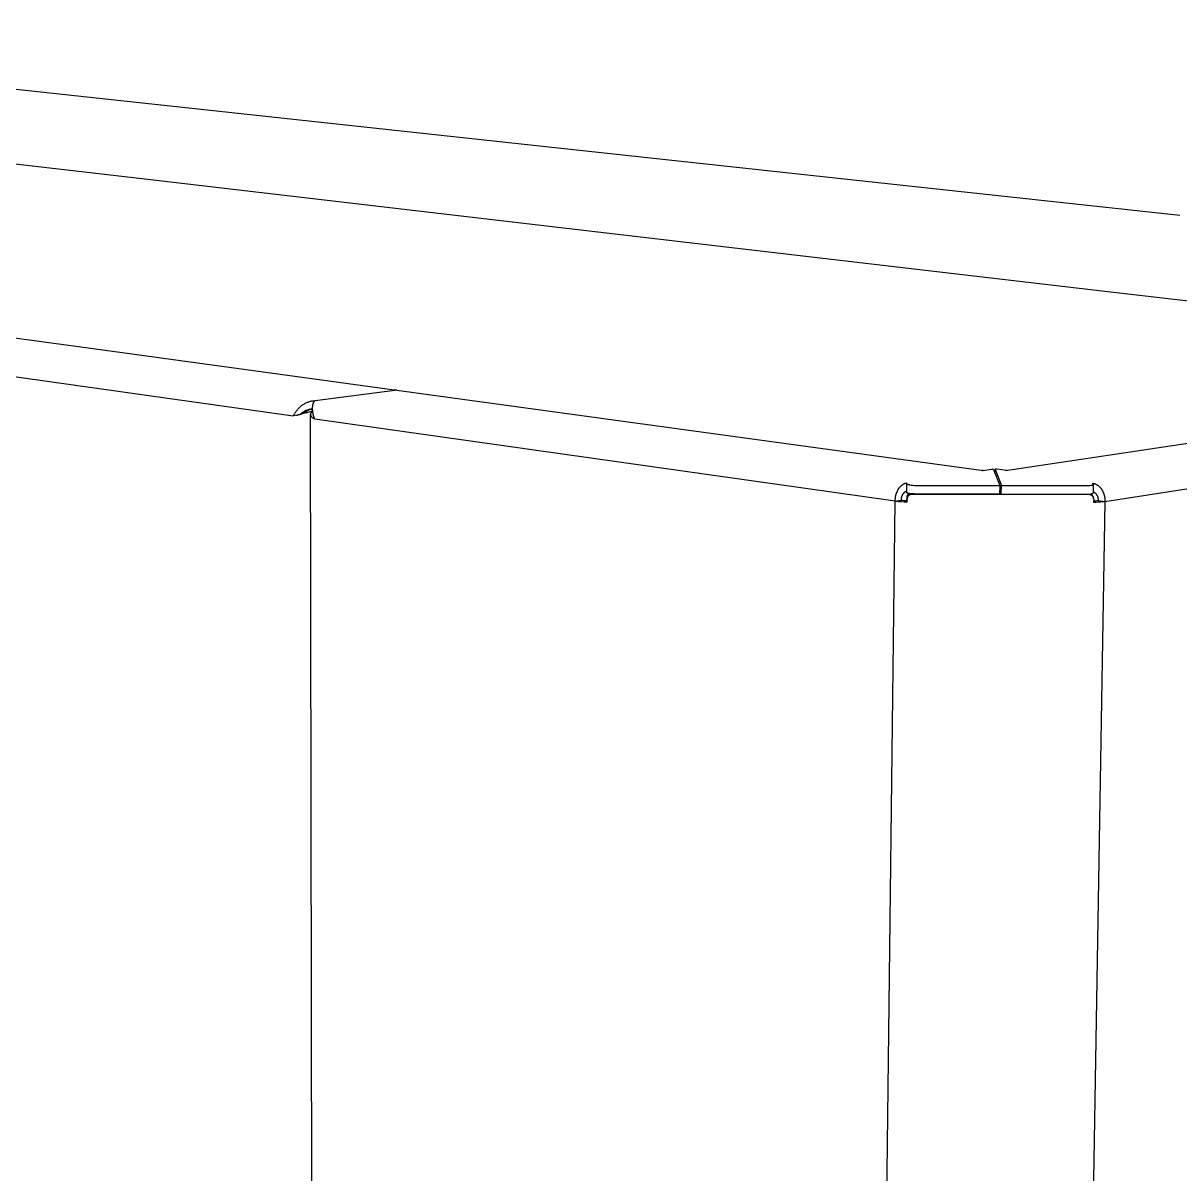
# Model space of a CAD drawing. Header units: millimetres. Extents: x -1893 to 2799, y -925 to 2353.
# Drawn here: x -327.8 to 74.4, y 166.7 to 566.7 of the extents above; entities that cross this region are included whole.
import ezdxf

# ---------------------------------------------------------------- set-up
doc = ezdxf.new("R2010")
doc.units = ezdxf.units.MM
doc.header["$MEASUREMENT"] = 0
doc.layers.add('Domyślny', color=7, linetype='Continuous', true_color=0x000000)
doc.layers.add('Utwórz2D linie widoczne', color=7, linetype='Continuous', true_color=0x000000)

msp = doc.modelspace()

# ---------------------------------------------------------------- linework, layer by layer
at = {"layer": 'Domyślny'}
for p, q in [((-998.04, 538.09), (-233.86, 430.13)), ((48.37, 400.46), (394.15, 454.16)), ((-24.59, 400.57), (-226.38, 429.08)), ((-31.87, -202.56), (-24.59, 400.57)), ((48.37, 400.46), (38.15, -202.81))]:
    msp.add_line(p, q, dxfattribs=at)
at = {"layer": 'Utwórz2D linie widoczne'}
for p, q in [((-542.79, 566.69), (-264.86, 536.65)), ((-287.48, 512.65), (-564.72, 545.01)), ((-264.86, 536.65), (74.41, 499.99)), ((51.3, 473.1), (-287.48, 512.65)), ((-638.24, 499.36), (-302.59, 453.44)), ((135.4, 463.29), (51.3, 473.1)), ((13.78, 411.2), (358.04, 462.85)), ((-302.59, 453.44), (-197.88, 439.12)), ((-226.26, 435.47), (-198.57, 439.12)), ((-198.48, 439.13), (-198.57, 439.12)), ((-198.39, 439.13), (-198.48, 439.13)), ((-198.3, 439.14), (-198.39, 439.13)), ((-198.21, 439.14), (-198.3, 439.14)), ((-198.12, 439.14), (-198.21, 439.14)), ((-198.03, 439.13), (-198.12, 439.14)), ((-197.94, 439.13), (-198.03, 439.13)), ((-197.85, 439.12), (-197.94, 439.13)), ((-197.85, 439.12), (6.16, 411.21)), ((-230.18, 434.27), (-229.95, 434.41)), ((-229.95, 434.41), (-229.7, 434.55)), ((-229.7, 434.55), (-229.46, 434.67)), ((-229.46, 434.67), (-229.2, 434.79)), ((-229.2, 434.79), (-228.95, 434.89)), ((-228.95, 434.89), (-228.69, 434.99)), ((-228.69, 434.99), (-228.43, 435.08)), ((-228.43, 435.08), (-228.17, 435.16)), ((-228.17, 435.16), (-227.9, 435.23)), ((-227.9, 435.23), (-227.63, 435.3)), ((-227.63, 435.3), (-227.36, 435.35)), ((-227.36, 435.35), (-227.08, 435.39)), ((-227.08, 435.39), (-226.81, 435.43)), ((-227.03, 434), (-226.81, 434.74)), ((-226.81, 435.43), (-226.54, 435.45)), ((-226.81, 434.74), (-226.78, 434.8)), ((-226.78, 434.8), (-226.75, 434.87)), ((-226.75, 434.87), (-226.71, 434.93)), ((-226.71, 434.93), (-226.68, 434.99)), ((-226.68, 434.99), (-226.65, 435.05)), ((-226.65, 435.05), (-226.62, 435.09)), ((-226.62, 435.09), (-226.6, 435.13)), ((-226.6, 435.13), (-226.57, 435.17)), ((-226.57, 435.17), (-226.55, 435.2)), ((-226.55, 435.2), (-226.26, 435.47)), ((-226.54, 435.45), (-226.26, 435.47)), ((-232.49, 430.4), (-233.86, 430.13)), ((-233.86, 430.13), (-233.74, 430.39)), ((-233.74, 430.39), (-233.61, 430.63)), ((-233.61, 430.63), (-233.47, 430.88)), ((-233.47, 430.88), (-233.32, 431.12)), ((-233.16, 431.37), (-233.32, 431.12)), ((-232.99, 431.61), (-233.16, 431.37)), ((-232.82, 431.85), (-232.99, 431.61)), ((-232.64, 432.09), (-232.82, 431.85)), ((-232.75, 430.37), (-232.44, 430.43)), ((-232.64, 432.09), (-232.44, 432.32)), ((-231.13, 430.71), (-232.49, 430.4)), ((-232.44, 432.32), (-232.24, 432.55)), ((-232.44, 430.43), (-232.13, 430.51)), ((-232.24, 432.55), (-232.03, 432.78)), ((-232.13, 430.51), (-231.83, 430.59)), ((-232.03, 432.78), (-231.81, 432.99)), ((-231.83, 430.59), (-231.53, 430.69)), ((-231.59, 433.21), (-231.81, 432.99)), ((-231.35, 433.41), (-231.59, 433.21)), ((-231.53, 430.69), (-231.23, 430.8)), ((-231.27, 430.88), (-231.48, 430.71)), ((-231.11, 433.61), (-231.35, 433.41)), ((-231.06, 431.04), (-231.27, 430.88)), ((-231.23, 430.8), (-230.94, 430.91)), ((-229.78, 431.06), (-231.13, 430.71)), ((-230.87, 433.8), (-231.11, 433.61)), ((-230.85, 431.2), (-231.06, 431.04)), ((-230.94, 430.91), (-230.65, 431.04)), ((-230.87, 433.8), (-230.64, 433.97)), ((-230.63, 431.35), (-230.85, 431.2)), ((-230.65, 431.04), (-230.25, 431.23)), ((-230.64, 433.97), (-230.42, 434.12)), ((-230.4, 431.49), (-230.63, 431.35)), ((-230.42, 434.12), (-230.18, 434.27)), ((-230.17, 431.63), (-230.4, 431.49)), ((-230.25, 431.23), (-229.86, 431.44)), ((-229.94, 431.76), (-230.17, 431.63)), ((-229.7, 431.87), (-229.94, 431.76)), ((-229.86, 431.44), (-229.48, 431.66)), ((-228.43, 431.44), (-229.78, 431.06)), ((-229.46, 431.99), (-229.7, 431.87)), ((-229.48, 431.66), (-229.11, 431.89)), ((-229.21, 432.09), (-229.46, 431.99)), ((-228.96, 432.19), (-229.21, 432.09)), ((-229.11, 431.89), (-228.74, 432.13)), ((-228.71, 432.27), (-228.96, 432.19)), ((-228.74, 432.13), (-228.38, 432.38)), ((-228.45, 432.35), (-228.71, 432.27)), ((-228.2, 432.42), (-228.45, 432.35)), ((-227.1, 431.87), (-228.43, 431.44)), ((-227.94, 432.48), (-228.2, 432.42)), ((-228, 432.48), (-227.14, 432.36)), ((-227.67, 432.54), (-227.94, 432.48)), ((-227.89, 430.7), (-227.9, 430.68)), ((-227.9, 430.68), (-227.9, 430.66)), ((-227.9, 430.66), (-227.9, 430.64)), ((-227.9, 430.64), (-227.9, 430.62)), ((-227.9, 430.62), (-227.9, 430.6)), ((-227.01, -139.64), (-227.9, 430.61)), ((-227.9, 430.6), (-227.9, 430.58)), ((-227.9, 430.58), (-227.89, 430.55)), ((-227.88, 430.78), (-227.89, 430.76)), ((-227.89, 430.76), (-227.89, 430.74)), ((-227.89, 430.74), (-227.89, 430.72)), ((-227.89, 430.72), (-227.89, 430.7)), ((-227.89, 430.55), (-227.89, 430.53)), ((-227.89, 430.53), (-227.89, 430.51)), ((-227.89, 430.51), (-227.89, 430.49)), ((-227.89, 430.49), (-227.88, 430.47)), ((-227.87, 430.82), (-227.88, 430.8)), ((-227.88, 430.8), (-227.88, 430.78)), ((-227.88, 430.47), (-227.88, 430.45)), ((-227.88, 430.45), (-227.88, 430.43)), ((-227.88, 430.43), (-227.87, 430.41)), ((-227.86, 430.86), (-227.87, 430.84)), ((-227.87, 430.84), (-227.87, 430.82)), ((-227.87, 430.41), (-227.86, 430.39)), ((-227.85, 430.9), (-227.86, 430.88)), ((-227.86, 430.88), (-227.86, 430.86)), ((-227.86, 430.39), (-227.86, 430.37)), ((-227.86, 430.37), (-227.85, 430.35)), ((-227.84, 430.93), (-227.85, 430.9)), ((-227.83, 430.95), (-227.84, 430.93)), ((-227.82, 430.97), (-227.83, 430.95)), ((-227.81, 431), (-227.82, 430.97)), ((-227.8, 431.02), (-227.81, 431)), ((-227.79, 431.04), (-227.8, 431.02)), ((-227.78, 431.06), (-227.79, 431.04)), ((-227.76, 431.09), (-227.78, 431.06)), ((-227.75, 431.11), (-227.76, 431.09)), ((-227.74, 431.13), (-227.75, 431.11)), ((-227.73, 431.15), (-227.74, 431.13)), ((-227.71, 431.17), (-227.73, 431.15)), ((-227.68, 431.21), (-227.71, 431.17)), ((-227.65, 431.25), (-227.68, 431.21)), ((-227.41, 432.58), (-227.67, 432.54)), ((-227.63, 431.27), (-227.65, 431.25)), ((-227.62, 431.29), (-227.63, 431.27)), ((-227.58, 431.34), (-227.62, 431.29)), ((-227.53, 431.38), (-227.58, 431.34)), ((-227.49, 431.43), (-227.53, 431.38)), ((-227.45, 431.47), (-227.49, 431.43)), ((-227.4, 431.52), (-227.45, 431.47)), ((-227.15, 432.62), (-227.41, 432.58)), ((-227.35, 431.56), (-227.4, 431.52)), ((-227.3, 431.6), (-227.35, 431.56)), ((-227.25, 431.64), (-227.3, 431.6)), ((-227.2, 431.68), (-227.25, 431.64)), ((-227.09, 431.76), (-227.2, 431.68)), ((-227.15, 432.81), (-227.14, 433.04)), ((-227.15, 432.57), (-227.15, 432.81)), ((-227.14, 432.34), (-227.15, 432.57)), ((-227.14, 433.04), (-227.13, 433.28)), ((-227.12, 432.08), (-227.14, 432.34)), ((-227.13, 433.28), (-227.1, 433.49)), ((-227.1, 431.82), (-227.12, 432.08)), ((-227.1, 433.49), (-227.09, 433.65)), ((-227.07, 431.56), (-227.1, 431.82)), ((-227.09, 433.65), (-227.06, 433.8)), ((-227.03, 431.3), (-227.07, 431.56)), ((-227.06, 433.8), (-227.05, 433.9)), ((-227.05, 433.9), (-227.03, 434)), ((-226.98, 431.02), (-227.03, 431.3)), ((-226.92, 430.74), (-226.98, 431.02)), ((-226.85, 430.47), (-226.92, 430.74)), ((-226.78, 430.2), (-226.85, 430.47)), ((-227.85, 430.35), (-227.84, 430.33)), ((-227.84, 430.33), (-227.84, 430.31)), ((-227.84, 430.31), (-227.83, 430.29)), ((-227.83, 430.29), (-227.82, 430.26)), ((-227.82, 430.26), (-227.81, 430.24)), ((-227.81, 430.24), (-227.8, 430.22)), ((-227.8, 430.22), (-227.79, 430.2)), ((-227.79, 430.2), (-227.78, 430.18)), ((-227.78, 430.18), (-227.77, 430.16)), ((-227.77, 430.16), (-227.76, 430.14)), ((-227.76, 430.14), (-227.74, 430.13)), ((-227.74, 430.13), (-227.72, 430.09)), ((-227.72, 430.09), (-227.71, 430.07)), ((-227.71, 430.07), (-227.69, 430.05)), ((-227.69, 430.05), (-227.66, 430)), ((-227.66, 430), (-227.63, 429.97)), ((-227.63, 429.97), (-227.6, 429.93)), ((-227.6, 429.93), (-227.55, 429.88)), ((-227.55, 429.88), (-227.51, 429.83)), ((-227.51, 429.83), (-227.47, 429.79)), ((-227.47, 429.79), (-227.42, 429.75)), ((-227.42, 429.75), (-227.37, 429.7)), ((-227.37, 429.7), (-227.31, 429.66)), ((-227.31, 429.66), (-227.26, 429.61)), ((-227.26, 429.61), (-227.21, 429.57)), ((-227.21, 429.57), (-227.15, 429.53)), ((-227.15, 429.53), (-227.1, 429.49)), ((-227.1, 429.49), (-226.98, 429.42)), ((-226.98, 429.42), (-226.84, 429.32)), ((-226.84, 429.32), (-226.69, 429.24)), ((-226.69, 429.91), (-226.78, 430.2)), ((-226.6, 429.63), (-226.69, 429.91)), ((-226.69, 429.24), (-226.54, 429.15)), ((-226.49, 429.35), (-226.6, 429.63)), ((-226.54, 429.15), (-226.38, 429.08)), ((-226.38, 429.08), (-226.49, 429.35)), ((5.77, 411.18), (5.69, 411.17)), ((5.69, 411.17), (5.8, 411.15)), ((5.85, 411.19), (5.77, 411.18)), ((5.8, 411.15), (8.89, 411.62)), ((5.93, 411.19), (5.85, 411.19)), ((6.01, 411.2), (5.93, 411.19)), ((6.09, 411.2), (6.01, 411.2)), ((8.89, 411.62), (9.42, 411.62)), ((9.55, 411.58), (9.42, 411.62)), ((9.55, 411.58), (11.76, 405.97)), ((10.12, 410.12), (10.14, 411.58)), ((10.24, 411.61), (10.14, 411.58)), ((10.14, 411.58), (12.37, 405.97)), ((10.77, 411.61), (10.24, 411.61)), ((14.23, 411.14), (10.77, 411.61)), ((14.01, 411.18), (13.9, 411.18)), ((14.12, 411.18), (14.01, 411.18)), ((14.23, 411.17), (14.12, 411.18)), ((14.33, 411.16), (14.23, 411.17)), ((14.33, 411.16), (14.23, 411.14)), ((-22.17, 406.16), (-22.08, 406.23)), ((-22.08, 406.23), (-21.99, 406.3)), ((-21.99, 406.3), (-21.9, 406.36)), ((-21.9, 406.36), (-21.81, 406.41)), ((-21.81, 406.41), (-21.72, 406.47)), ((-21.72, 406.47), (-21.63, 406.52)), ((-21.63, 406.52), (-21.54, 406.56)), ((-21.54, 406.56), (-21.45, 406.6)), ((-21.45, 406.6), (-21.35, 406.64)), ((-21.35, 406.64), (-21.26, 406.68)), ((-21.26, 406.68), (-21.18, 406.71)), ((-21.18, 406.71), (-21.09, 406.74)), ((-21.09, 406.74), (-21, 406.77)), ((-21, 406.77), (-20.91, 406.79)), ((-20.91, 406.79), (-20.82, 406.81)), ((-20.82, 406.81), (-20.74, 406.83)), ((-20.74, 406.83), (-20.65, 406.84)), ((-20.65, 406.84), (-20.69, 403.85)), ((-20.52, 406.45), (-20.65, 406.84)), ((-20.48, 406.42), (-20.52, 406.45)), ((-20.43, 406.39), (-20.48, 406.42)), ((-20.38, 406.36), (-20.43, 406.39)), ((-20.33, 406.33), (-20.38, 406.36)), ((-20.28, 406.31), (-20.33, 406.33)), ((-20.23, 406.28), (-20.28, 406.31)), ((-20.18, 406.26), (-20.23, 406.28)), ((-20.13, 406.24), (-20.18, 406.26)), ((-20.08, 406.22), (-20.13, 406.24)), ((44.13, 406.75), (44.23, 406.73)), ((44.31, 406.35), (44.13, 406.75)), ((44.23, 406.73), (44.32, 406.72)), ((44.24, 406.23), (44.25, 406.23)), ((44.25, 406.23), (44.26, 406.24)), ((44.26, 406.24), (44.27, 406.24)), ((44.32, 406.31), (44.27, 403.33)), ((44.27, 406.24), (44.27, 406.25)), ((44.27, 406.25), (44.28, 406.25)), ((44.28, 406.25), (44.28, 406.26)), ((44.28, 406.26), (44.28, 406.26)), ((44.28, 406.26), (44.29, 406.26)), ((44.28, 406.25), (44.28, 406.25)), ((44.29, 406.26), (44.29, 406.27)), ((44.29, 406.27), (44.29, 406.27)), ((44.29, 406.27), (44.3, 406.27)), ((44.29, 406.26), (44.29, 406.26)), ((44.3, 406.27), (44.3, 406.28)), ((44.3, 406.28), (44.3, 406.28)), ((44.3, 406.28), (44.3, 406.28)), ((44.3, 406.28), (44.31, 406.28)), ((44.32, 406.35), (44.31, 406.35)), ((44.31, 406.35), (44.31, 406.35)), ((44.31, 406.35), (44.31, 406.35)), ((44.31, 406.35), (44.31, 406.35)), ((44.31, 406.29), (44.31, 406.3)), ((44.31, 406.3), (44.31, 406.3)), ((44.31, 406.3), (44.31, 406.3)), ((44.31, 406.3), (44.31, 406.3)), ((44.31, 406.3), (44.31, 406.3)), ((44.31, 406.3), (44.32, 406.3)), ((44.31, 406.28), (44.31, 406.29)), ((44.31, 406.29), (44.31, 406.29)), ((44.31, 406.29), (44.31, 406.29)), ((44.31, 406.29), (44.31, 406.29)), ((44.31, 406.29), (44.31, 406.29)), ((44.32, 406.72), (44.42, 406.69)), ((44.32, 406.34), (44.32, 406.35)), ((44.32, 406.35), (44.32, 406.35)), ((44.32, 406.35), (44.32, 406.35)), ((44.32, 406.33), (44.32, 406.34)), ((44.32, 406.34), (44.32, 406.34)), ((44.32, 406.34), (44.32, 406.34)), ((44.32, 406.34), (44.32, 406.34)), ((44.32, 406.34), (44.32, 406.34)), ((44.32, 406.34), (44.32, 406.34)), ((44.32, 406.34), (44.32, 406.34)), ((44.32, 406.32), (44.32, 406.33)), ((44.32, 406.33), (44.32, 406.33)), ((44.32, 406.33), (44.32, 406.33)), ((44.32, 406.33), (44.32, 406.33)), ((44.32, 406.33), (44.32, 406.33)), ((44.32, 406.33), (44.32, 406.33)), ((44.32, 406.33), (44.32, 406.33)), ((44.32, 406.33), (44.32, 406.33)), ((44.32, 406.31), (44.32, 406.32)), ((44.32, 406.32), (44.32, 406.32)), ((44.32, 406.32), (44.32, 406.32)), ((44.32, 406.32), (44.32, 406.32)), ((44.32, 406.32), (44.32, 406.32)), ((44.32, 406.32), (44.32, 406.32)), ((44.32, 406.32), (44.32, 406.32)), ((44.32, 406.3), (44.32, 406.31)), ((44.32, 406.31), (44.32, 406.31)), ((44.32, 406.31), (44.32, 406.31)), ((44.32, 406.31), (44.32, 406.31)), ((44.32, 406.31), (44.32, 406.31)), ((44.32, 406.31), (44.32, 406.31)), ((44.32, 406.31), (44.32, 406.31)), ((44.32, 406.31), (44.32, 406.31)), ((44.32, 406.3), (44.32, 406.3)), ((44.42, 406.69), (44.52, 406.67)), ((44.52, 406.67), (44.62, 406.64)), ((44.62, 406.64), (44.72, 406.61)), ((44.72, 406.61), (44.82, 406.58)), ((44.82, 406.58), (44.92, 406.54)), ((44.92, 406.54), (45.02, 406.5)), ((45.02, 406.5), (45.12, 406.46)), ((45.12, 406.46), (45.22, 406.41)), ((45.22, 406.41), (45.32, 406.36)), ((45.32, 406.36), (45.42, 406.31)), ((45.42, 406.31), (45.52, 406.25)), ((45.52, 406.25), (45.62, 406.19)), ((-24.42, 402.16), (-24.36, 402.43)), ((-24.36, 402.43), (-24.3, 402.71)), ((-24.3, 402.71), (-24.22, 402.98)), ((-24.22, 402.98), (-24.13, 403.25)), ((-24.13, 403.25), (-24.08, 403.38)), ((-24.08, 403.38), (-24.03, 403.52)), ((-24.03, 403.52), (-23.98, 403.65)), ((-23.98, 403.65), (-23.92, 403.78)), ((-23.92, 403.78), (-23.87, 403.91)), ((-23.87, 403.91), (-23.81, 404.04)), ((-23.81, 404.04), (-23.75, 404.16)), ((-23.75, 404.16), (-23.68, 404.29)), ((-23.68, 404.29), (-23.62, 404.41)), ((-23.62, 404.41), (-23.55, 404.53)), ((-23.55, 404.53), (-23.48, 404.65)), ((-23.48, 404.65), (-23.41, 404.77)), ((-23.41, 404.77), (-23.34, 404.88)), ((-23.34, 404.88), (-23.26, 404.99)), ((-23.26, 404.99), (-23.18, 405.1)), ((-23.18, 405.1), (-23.11, 405.21)), ((-23.11, 405.21), (-23.03, 405.31)), ((-23.03, 405.31), (-22.95, 405.41)), ((-22.95, 405.41), (-22.86, 405.51)), ((-22.86, 405.51), (-22.78, 405.6)), ((-22.78, 405.6), (-22.7, 405.69)), ((-22.7, 405.69), (-22.61, 405.78)), ((-22.61, 405.78), (-22.52, 405.86)), ((-22.52, 405.86), (-22.44, 405.94)), ((-22.44, 405.94), (-22.35, 406.02)), ((-22.35, 406.02), (-22.26, 406.09)), ((-22.31, 402.21), (-22.33, 402.15)), ((-22.29, 402.27), (-22.31, 402.21)), ((-22.26, 402.34), (-22.29, 402.27)), ((-22.26, 406.09), (-22.17, 406.16)), ((-22.24, 402.4), (-22.26, 402.34)), ((-22.21, 402.46), (-22.24, 402.4)), ((-22.18, 402.52), (-22.21, 402.46)), ((-22.15, 402.58), (-22.18, 402.52)), ((-22.12, 402.64), (-22.15, 402.58)), ((-22.09, 402.7), (-22.12, 402.64)), ((-22.06, 402.75), (-22.09, 402.7)), ((-22.03, 402.81), (-22.06, 402.75)), ((-21.99, 402.86), (-22.03, 402.81)), ((-21.96, 402.92), (-21.99, 402.86)), ((-21.92, 402.97), (-21.96, 402.92)), ((-21.89, 403.02), (-21.92, 402.97)), ((-21.85, 403.07), (-21.89, 403.02)), ((-21.81, 403.12), (-21.85, 403.07)), ((-21.77, 403.17), (-21.81, 403.12)), ((-21.73, 403.21), (-21.77, 403.17)), ((-21.69, 403.26), (-21.73, 403.21)), ((-21.65, 403.3), (-21.69, 403.26)), ((-21.61, 403.34), (-21.65, 403.3)), ((-21.57, 403.38), (-21.61, 403.34)), ((-21.53, 403.42), (-21.57, 403.38)), ((-21.49, 403.46), (-21.53, 403.42)), ((-21.45, 403.49), (-21.49, 403.46)), ((-21.41, 403.53), (-21.45, 403.49)), ((-21.36, 403.56), (-21.41, 403.53)), ((-21.32, 403.59), (-21.36, 403.56)), ((-21.28, 403.62), (-21.32, 403.59)), ((-21.23, 403.64), (-21.28, 403.62)), ((-21.19, 403.67), (-21.23, 403.64)), ((-21.15, 403.69), (-21.19, 403.67)), ((-21.11, 403.72), (-21.15, 403.69)), ((-21.06, 403.74), (-21.11, 403.72)), ((-21.02, 403.75), (-21.06, 403.74)), ((-20.98, 403.77), (-21.02, 403.75)), ((-20.94, 403.79), (-20.98, 403.77)), ((-20.89, 403.8), (-20.94, 403.79)), ((-20.85, 403.81), (-20.89, 403.8)), ((-20.81, 403.82), (-20.85, 403.81)), ((-20.77, 403.83), (-20.81, 403.82)), ((-20.73, 403.84), (-20.77, 403.83)), ((-20.69, 403.85), (-20.73, 403.84)), ((-20.56, 403.45), (-20.69, 403.85)), ((-20.52, 403.42), (-20.56, 403.45)), ((-20.52, 402.21), (-20.53, 402.16)), ((-20.47, 403.39), (-20.52, 403.42)), ((-20.5, 402.26), (-20.52, 402.21)), ((-20.48, 402.31), (-20.5, 402.26)), ((-20.46, 402.36), (-20.48, 402.31)), ((-20.43, 403.37), (-20.47, 403.39)), ((-20.44, 402.41), (-20.46, 402.36)), ((-20.42, 402.45), (-20.44, 402.41)), ((-20.38, 403.34), (-20.43, 403.37)), ((-20.4, 402.5), (-20.42, 402.45)), ((-20.37, 402.54), (-20.4, 402.5)), ((-20.33, 403.32), (-20.38, 403.34)), ((-20.35, 402.59), (-20.37, 402.54)), ((-20.32, 402.63), (-20.35, 402.59)), ((-20.29, 403.29), (-20.33, 403.32)), ((-20.29, 402.67), (-20.32, 402.63)), ((-20.24, 403.27), (-20.29, 403.29)), ((-20.26, 402.72), (-20.29, 402.67)), ((-20.22, 402.76), (-20.26, 402.72)), ((-20.19, 403.25), (-20.24, 403.27)), ((-20.19, 402.8), (-20.22, 402.76)), ((-20.14, 403.23), (-20.19, 403.25)), ((-20.16, 402.83), (-20.19, 402.8)), ((-20.12, 402.87), (-20.16, 402.83)), ((-20.13, 402.25), (-20.16, 402.21)), ((-20.09, 403.22), (-20.14, 403.23)), ((-20.1, 402.29), (-20.13, 402.25)), ((-20.08, 402.91), (-20.12, 402.87)), ((-20.07, 402.33), (-20.1, 402.29)), ((-20.04, 403.2), (-20.09, 403.22)), ((-20.03, 406.21), (-20.08, 406.22)), ((-20.04, 402.94), (-20.08, 402.91)), ((-20.03, 402.37), (-20.07, 402.33)), ((-19.99, 403.19), (-20.04, 403.2)), ((-20, 402.97), (-20.04, 402.94)), ((-19.97, 406.19), (-20.03, 406.21)), ((-20, 402.41), (-20.03, 402.37)), ((-19.96, 403), (-20, 402.97)), ((-19.96, 402.45), (-20, 402.41)), ((-19.94, 403.18), (-19.99, 403.19)), ((-19.92, 406.18), (-19.97, 406.19)), ((-19.92, 403.03), (-19.96, 403)), ((-19.92, 402.48), (-19.96, 402.45)), ((-19.89, 403.17), (-19.94, 403.18)), ((-19.87, 406.17), (-19.92, 406.18)), ((-19.88, 403.06), (-19.92, 403.03)), ((-19.88, 402.52), (-19.92, 402.48)), ((-19.83, 403.16), (-19.89, 403.17)), ((-19.83, 403.09), (-19.88, 403.06)), ((-19.84, 402.55), (-19.88, 402.52)), ((-19.81, 406.16), (-19.87, 406.17)), ((-19.79, 402.58), (-19.84, 402.55)), ((-19.78, 403.15), (-19.83, 403.16)), ((-19.79, 403.11), (-19.83, 403.09)), ((-19.76, 406.15), (-19.81, 406.16)), ((-19.74, 403.14), (-19.79, 403.11)), ((-19.75, 402.61), (-19.79, 402.58)), ((-19.73, 403.15), (-19.78, 403.15)), ((-19.7, 406.15), (-19.76, 406.15)), ((-19.71, 402.64), (-19.75, 402.61)), ((-19.69, 403.16), (-19.74, 403.14)), ((-19.68, 403.14), (-19.73, 403.15)), ((-19.66, 402.66), (-19.71, 402.64)), ((-19.64, 406.14), (-19.7, 406.15)), ((-19.62, 403.14), (-19.68, 403.14)), ((-19.62, 402.69), (-19.66, 402.66)), ((-19.59, 406.14), (-19.64, 406.14)), ((-19.57, 403.14), (-19.62, 403.14)), ((-19.57, 402.71), (-19.62, 402.69)), ((-19.53, 406.14), (-19.59, 406.14)), ((-19.03, 403.08), (-19.57, 403.14)), ((-19.52, 402.74), (-19.57, 402.71)), ((-19.53, 406.14), (-18.99, 406.08)), ((-19.47, 402.76), (-19.52, 402.74)), ((-19.42, 402.77), (-19.47, 402.76)), ((-19.37, 402.79), (-19.42, 402.77)), ((-19.32, 402.81), (-19.37, 402.79)), ((-19.27, 402.82), (-19.32, 402.81)), ((-19.22, 402.83), (-19.27, 402.82)), ((-19.17, 402.84), (-19.22, 402.83)), ((-19.11, 402.85), (-19.17, 402.84)), ((-19.06, 402.85), (-19.11, 402.85)), ((-19.01, 402.86), (-19.06, 402.85)), ((-18.48, 403.04), (-19.03, 403.08)), ((-18.96, 402.86), (-19.01, 402.86)), ((-18.99, 406.08), (-18.44, 406.04)), ((-18.9, 402.86), (-18.96, 402.86)), ((42.95, 402.77), (-18.9, 402.86)), ((-17.94, 403.02), (-18.48, 403.04)), ((-18.44, 406.04), (-17.9, 406.02)), ((-17.39, 403.01), (-17.94, 403.02)), ((-17.9, 406.02), (-17.35, 406.01)), ((11.72, 402.97), (-17.39, 403.01)), ((-17.35, 406.01), (11.76, 405.97)), ((11.76, 405.97), (11.72, 402.97)), ((12.21, 403.25), (11.72, 403.26)), ((11.74, 404.45), (12.32, 402.96)), ((11.92, 403.26), (11.93, 403.97)), ((12.32, 402.96), (12.37, 405.97)), ((12.32, 402.96), (41.44, 402.92)), ((12.37, 405.97), (41.49, 405.92)), ((41.44, 402.92), (41.85, 402.92)), ((41.49, 405.92), (41.9, 405.92)), ((41.85, 402.92), (42.27, 402.93)), ((41.9, 405.92), (42.32, 405.94)), ((42.27, 402.93), (42.69, 402.96)), ((42.32, 405.94), (42.74, 405.96)), ((42.69, 402.96), (43.1, 403)), ((42.74, 405.96), (43.15, 406)), ((43, 402.77), (42.95, 402.77)), ((43.05, 402.77), (43, 402.77)), ((43.1, 402.76), (43.05, 402.77)), ((43.1, 403), (43.52, 403.05)), ((43.15, 402.76), (43.1, 402.76)), ((43.15, 406), (43.57, 406.05)), ((43.2, 402.75), (43.15, 402.76)), ((43.25, 402.74), (43.2, 402.75)), ((43.3, 402.73), (43.25, 402.74)), ((43.35, 402.71), (43.3, 402.73)), ((43.4, 402.7), (43.35, 402.71)), ((43.45, 402.68), (43.4, 402.7)), ((43.49, 403.01), (43.45, 403.04)), ((43.5, 402.67), (43.45, 402.68)), ((43.54, 402.99), (43.49, 403.01)), ((43.55, 402.65), (43.5, 402.67)), ((43.55, 403.04), (43.52, 403.05)), ((43.58, 402.96), (43.54, 402.99)), ((43.59, 403.04), (43.55, 403.04)), ((43.59, 402.62), (43.55, 402.65)), ((43.57, 406.05), (43.66, 406.06)), ((43.62, 402.93), (43.58, 402.96)), ((43.62, 403.04), (43.59, 403.04)), ((43.64, 402.6), (43.59, 402.62)), ((43.65, 403.05), (43.62, 403.04)), ((43.66, 402.9), (43.62, 402.93)), ((43.68, 402.58), (43.64, 402.6)), ((43.68, 403.05), (43.65, 403.05)), ((43.66, 406.06), (43.75, 406.08)), ((43.7, 402.87), (43.66, 402.9)), ((43.72, 403.05), (43.68, 403.05)), ((43.73, 402.55), (43.68, 402.58)), ((43.74, 402.83), (43.7, 402.87)), ((43.75, 403.06), (43.72, 403.05)), ((43.77, 402.52), (43.73, 402.55)), ((43.78, 402.8), (43.74, 402.83)), ((43.75, 406.08), (43.83, 406.09)), ((43.78, 403.06), (43.75, 403.06)), ((43.81, 402.5), (43.77, 402.52)), ((43.81, 403.07), (43.78, 403.06)), ((43.81, 402.76), (43.78, 402.8)), ((43.85, 403.08), (43.81, 403.07)), ((43.85, 402.73), (43.81, 402.76)), ((43.86, 402.47), (43.81, 402.5)), ((43.83, 406.09), (43.91, 406.11)), ((43.88, 403.09), (43.85, 403.08)), ((43.88, 402.69), (43.85, 402.73)), ((43.9, 402.43), (43.86, 402.47)), ((43.91, 403.1), (43.88, 403.09)), ((43.91, 402.65), (43.88, 402.69)), ((43.94, 402.4), (43.9, 402.43)), ((43.91, 406.11), (43.98, 406.13)), ((43.94, 403.11), (43.91, 403.1)), ((43.94, 402.61), (43.91, 402.65)), ((43.97, 403.12), (43.94, 403.11)), ((43.97, 402.57), (43.94, 402.61)), ((43.97, 402.37), (43.94, 402.4)), ((44, 403.14), (43.97, 403.12)), ((44, 402.53), (43.97, 402.57)), ((44.01, 402.33), (43.97, 402.37)), ((43.98, 406.13), (44.05, 406.15)), ((44.03, 403.15), (44, 403.14)), ((44.03, 402.48), (44, 402.53)), ((44.05, 402.29), (44.01, 402.33)), ((44.06, 403.17), (44.03, 403.15)), ((44.05, 402.44), (44.03, 402.48)), ((44.05, 406.15), (44.08, 406.16)), ((44.08, 402.39), (44.05, 402.44)), ((44.08, 402.25), (44.05, 402.29)), ((44.09, 403.18), (44.06, 403.17)), ((44.08, 406.16), (44.11, 406.17)), ((44.1, 402.35), (44.08, 402.39)), ((44.11, 402.22), (44.08, 402.25)), ((44.12, 403.2), (44.09, 403.18)), ((44.1, 402.35), (44.28, 401.96)), ((44.11, 406.17), (44.13, 406.18)), ((44.14, 402.17), (44.11, 402.22)), ((44.14, 403.22), (44.12, 403.2)), ((44.13, 406.18), (44.16, 406.19)), ((44.17, 403.24), (44.14, 403.22)), ((44.16, 406.19), (44.18, 406.2)), ((44.2, 403.26), (44.17, 403.24)), ((44.18, 406.2), (44.19, 406.2)), ((44.19, 406.2), (44.2, 406.21)), ((44.2, 406.21), (44.21, 406.21)), ((44.22, 403.28), (44.2, 403.26)), ((44.21, 406.21), (44.22, 406.22)), ((44.22, 406.22), (44.23, 406.22)), ((44.25, 403.3), (44.22, 403.28)), ((44.23, 406.22), (44.24, 406.23)), ((44.27, 403.33), (44.25, 403.3)), ((44.37, 403.67), (44.28, 403.71)), ((44.46, 403.63), (44.37, 403.67)), ((44.55, 403.58), (44.46, 403.63)), ((44.63, 403.54), (44.55, 403.58)), ((44.72, 403.49), (44.63, 403.54)), ((44.8, 403.43), (44.72, 403.49)), ((44.89, 403.37), (44.8, 403.43)), ((44.97, 403.31), (44.89, 403.37)), ((45.04, 403.25), (44.97, 403.31)), ((45.12, 403.19), (45.04, 403.25)), ((45.19, 403.12), (45.12, 403.19)), ((45.26, 403.05), (45.19, 403.12)), ((45.33, 402.98), (45.26, 403.05)), ((45.4, 402.9), (45.33, 402.98)), ((45.46, 402.82), (45.4, 402.9)), ((45.52, 402.74), (45.46, 402.82)), ((45.58, 402.66), (45.52, 402.74)), ((45.64, 402.58), (45.58, 402.66)), ((45.62, 406.19), (45.72, 406.13)), ((45.69, 402.5), (45.64, 402.58)), ((45.74, 402.41), (45.69, 402.5)), ((45.72, 406.13), (45.82, 406.06)), ((45.78, 402.32), (45.74, 402.41)), ((45.83, 402.23), (45.78, 402.32)), ((45.82, 406.06), (45.92, 405.99)), ((45.87, 402.14), (45.83, 402.23)), ((45.92, 405.99), (46.01, 405.92)), ((46.01, 405.92), (46.11, 405.84)), ((46.11, 405.84), (46.21, 405.76)), ((46.21, 405.76), (46.3, 405.67)), ((46.3, 405.67), (46.4, 405.59)), ((46.4, 405.59), (46.49, 405.49)), ((46.49, 405.49), (46.58, 405.4)), ((46.58, 405.4), (46.67, 405.3)), ((46.67, 405.3), (46.76, 405.2)), ((46.76, 405.2), (46.84, 405.1)), ((46.84, 405.1), (46.93, 404.99)), ((46.93, 404.99), (47.01, 404.88)), ((47.01, 404.88), (47.09, 404.77)), ((47.09, 404.77), (47.17, 404.66)), ((47.17, 404.66), (47.25, 404.54)), ((47.25, 404.54), (47.32, 404.42)), ((47.32, 404.42), (47.39, 404.3)), ((47.39, 404.3), (47.46, 404.18)), ((47.46, 404.18), (47.53, 404.06)), ((47.53, 404.06), (47.6, 403.93)), ((47.6, 403.93), (47.66, 403.8)), ((47.66, 403.8), (47.72, 403.67)), ((47.72, 403.67), (47.78, 403.54)), ((47.78, 403.54), (47.83, 403.41)), ((47.83, 403.41), (47.88, 403.27)), ((47.88, 403.27), (47.93, 403.14)), ((47.93, 403.14), (47.98, 403)), ((47.98, 403), (48.02, 402.87)), ((48.02, 402.87), (48.07, 402.73)), ((48.07, 402.73), (48.1, 402.59)), ((48.1, 402.59), (48.14, 402.46)), ((48.14, 402.46), (48.17, 402.32)), ((48.17, 402.32), (48.21, 402.18)), ((-24.59, 400.82), (-24.57, 401.08)), ((-24.59, 400.57), (-22.55, 400.88)), ((-24.59, 400.57), (-24.59, 400.82)), ((-24.59, 400.57), (-23.56, 400.45)), ((-24.57, 401.08), (-24.55, 401.35)), ((-24.55, 401.35), (-24.52, 401.61)), ((-24.52, 401.61), (-24.47, 401.88)), ((-24.47, 401.88), (-24.42, 402.16)), ((-23.56, 400.45), (-22.53, 400.37)), ((-22.54, 401.12), (-22.55, 401)), ((-22.55, 401), (-22.55, 400.88)), ((-22.55, 400.88), (-22.06, 400.82)), ((-22.53, 401.25), (-22.54, 401.12)), ((-22.52, 401.37), (-22.53, 401.25)), ((-22.53, 400.37), (-21.49, 400.33)), ((-22.5, 401.5), (-22.52, 401.37)), ((-22.47, 401.63), (-22.5, 401.5)), ((-22.44, 401.76), (-22.47, 401.63)), ((-22.41, 401.89), (-22.44, 401.76)), ((-22.37, 402.02), (-22.41, 401.89)), ((-22.33, 402.15), (-22.37, 402.02)), ((-22.06, 400.82), (-21.57, 400.78)), ((-21.57, 400.78), (-21.08, 400.76)), ((-21.49, 400.33), (-20.45, 400.32)), ((-21.08, 400.76), (-20.59, 400.76)), ((-20.58, 401.81), (-20.59, 400.76)), ((-20.59, 400.76), (-20.45, 400.32)), ((-20.57, 401.91), (-20.58, 401.86)), ((-20.58, 401.86), (-20.58, 401.81)), ((-20.56, 402.01), (-20.57, 401.96)), ((-20.57, 401.96), (-20.57, 401.91)), ((-20.55, 402.06), (-20.56, 402.01)), ((-20.54, 402.11), (-20.55, 402.06)), ((-20.53, 402.16), (-20.54, 402.11)), ((-20.45, 400.32), (-20.44, 401.36)), ((-20.43, 401.42), (-20.44, 401.36)), ((-20.42, 401.57), (-20.43, 401.52)), ((-20.43, 401.52), (-20.43, 401.47)), ((-20.43, 401.47), (-20.43, 401.42)), ((-20.41, 401.63), (-20.42, 401.57)), ((-20.4, 401.68), (-20.41, 401.63)), ((-20.38, 401.73), (-20.4, 401.68)), ((-20.37, 401.78), (-20.38, 401.73)), ((-20.35, 401.83), (-20.37, 401.78)), ((-20.34, 401.88), (-20.35, 401.83)), ((-20.32, 401.93), (-20.34, 401.88)), ((-20.3, 401.98), (-20.32, 401.93)), ((-20.27, 402.02), (-20.3, 401.98)), ((-20.25, 402.07), (-20.27, 402.02)), ((-20.22, 402.12), (-20.25, 402.07)), ((-20.19, 402.16), (-20.22, 402.12)), ((-20.16, 402.21), (-20.19, 402.16)), ((44.17, 402.13), (44.14, 402.17)), ((44.2, 402.09), (44.17, 402.13)), ((44.23, 402.05), (44.2, 402.09)), ((44.25, 402), (44.23, 402.05)), ((44.28, 401.96), (44.25, 402)), ((44.3, 401.91), (44.28, 401.96)), ((44.32, 401.86), (44.3, 401.91)), ((44.34, 401.82), (44.32, 401.86)), ((44.36, 401.77), (44.34, 401.82)), ((44.37, 401.72), (44.36, 401.77)), ((44.39, 401.67), (44.37, 401.72)), ((44.4, 401.62), (44.39, 401.67)), ((44.41, 401.57), (44.4, 401.62)), ((44.42, 401.52), (44.41, 401.57)), ((44.43, 401.47), (44.42, 401.52)), ((44.44, 401.27), (44.42, 400.22)), ((44.42, 400.22), (45.21, 400.22)), ((44.43, 401.42), (44.43, 401.47)), ((44.44, 401.37), (44.43, 401.42)), ((44.43, 400.66), (44.84, 400.67)), ((44.44, 401.32), (44.44, 401.37)), ((44.44, 401.27), (44.44, 401.32)), ((44.84, 400.67), (45.26, 400.69)), ((45.21, 400.22), (46.01, 400.24)), ((45.26, 400.69), (45.68, 400.72)), ((45.68, 400.72), (46.09, 400.77)), ((45.91, 402.05), (45.87, 402.14)), ((45.94, 401.95), (45.91, 402.05)), ((45.97, 401.86), (45.94, 401.95)), ((46, 401.76), (45.97, 401.86)), ((46.02, 401.66), (46, 401.76)), ((46.01, 400.24), (46.8, 400.29)), ((46.04, 401.57), (46.02, 401.66)), ((46.06, 401.47), (46.04, 401.57)), ((46.07, 401.37), (46.06, 401.47)), ((46.09, 401.27), (46.07, 401.37)), ((46.09, 401.17), (46.09, 401.27)), ((46.1, 401.07), (46.09, 401.17)), ((46.09, 400.77), (46.1, 400.87)), ((46.09, 400.77), (48.37, 400.46)), ((46.1, 400.97), (46.1, 401.07)), ((46.1, 400.87), (46.1, 400.97)), ((46.8, 400.29), (47.59, 400.36)), ((47.59, 400.36), (48.37, 400.46)), ((48.21, 402.18), (48.23, 402.05)), ((48.23, 402.05), (48.26, 401.91)), ((48.26, 401.91), (48.28, 401.77)), ((48.28, 401.77), (48.3, 401.64)), ((48.3, 401.64), (48.32, 401.5)), ((48.32, 401.5), (48.33, 401.37)), ((48.33, 401.37), (48.35, 401.23)), ((48.35, 401.23), (48.37, 400.97)), ((48.37, 400.97), (48.37, 400.71)), ((48.37, 400.71), (48.37, 400.46))]:
    msp.add_line(p, q, dxfattribs=at)

doc.saveas('drawing.dxf')
